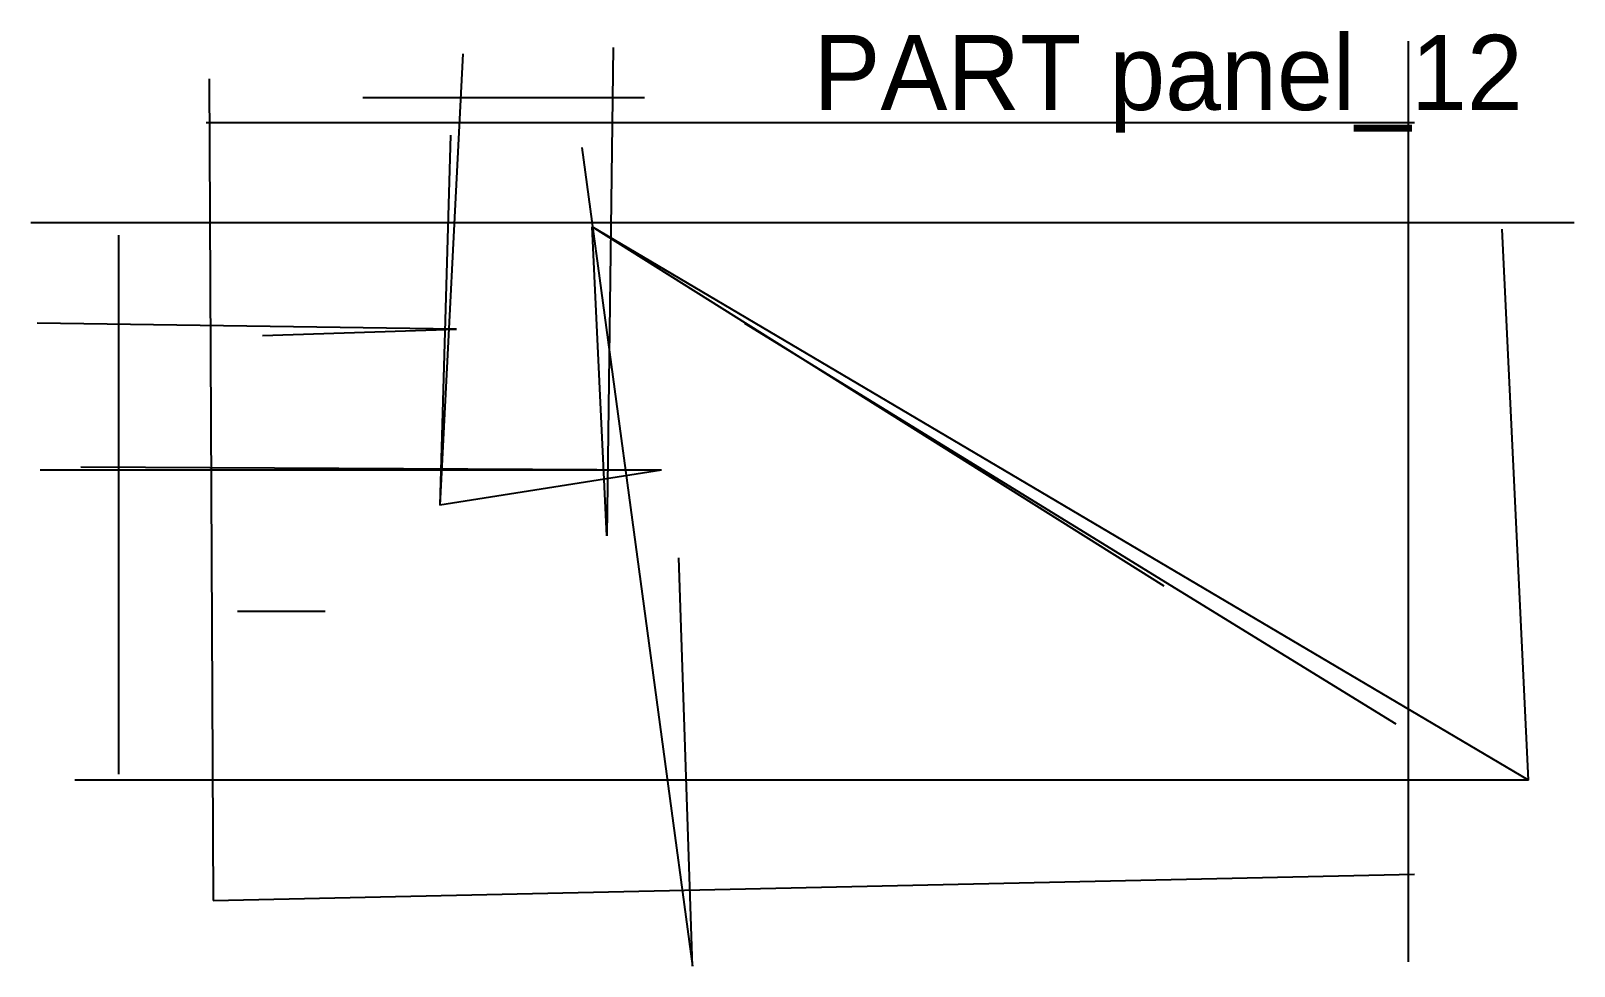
# Model space of a CAD drawing. Header units: millimetres. Extents: x 0 to 246, y 1 to 151.
import ezdxf

# ---------------------------------------------------------------- set-up
doc = ezdxf.new("R2010")
doc.units = ezdxf.units.MM
doc.layers.add('ANNOTATIONS', color=3, linetype='Continuous')
doc.layers.add('GEOMETRY', color=7, linetype='Continuous')

msp = doc.modelspace()

# ---------------------------------------------------------------- linework, layer by layer
at = {"layer": 'GEOMETRY'}
for p, q in [((93, 148), (92, 70)), ((220, 149), (220, 2)), ((69, 147), (65.33, 74.94)), ((28.5, 143), (29.12, 11.83)), ((53, 140), (98, 140)), ((28, 136), (221, 136)), ((67, 134), (65.33, 74.94)), ((88, 132), (105.67, 1.33)), ((246.5, 120), (0, 120)), ((239.2, 31), (89.67, 119.33)), ((92, 70), (89.67, 119.33)), ((181, 62), (89.67, 119.33)), ((239.2, 31), (235, 119)), ((14, 118), (14, 32)), ((68, 103), (1, 104)), ((114, 104), (218, 40)), ((37, 102), (68, 103)), ((100.75, 80.5), (1.5, 80.5)), ((100.75, 80.5), (8, 81)), ((100.75, 80.5), (65.33, 74.94)), ((105.67, 1.33), (103.5, 66.5)), ((33, 58), (47, 58)), ((239.2, 31), (7, 31)), ((29.12, 11.83), (221, 16))]:
    msp.add_line(p, q, dxfattribs=at)

# ---------------------------------------------------------------- texts
at = {"layer": 'ANNOTATIONS'}
msp.add_text('PART panel_12', height=12, dxfattribs=at).set_placement((125, 138))

doc.saveas('drawing.dxf')
